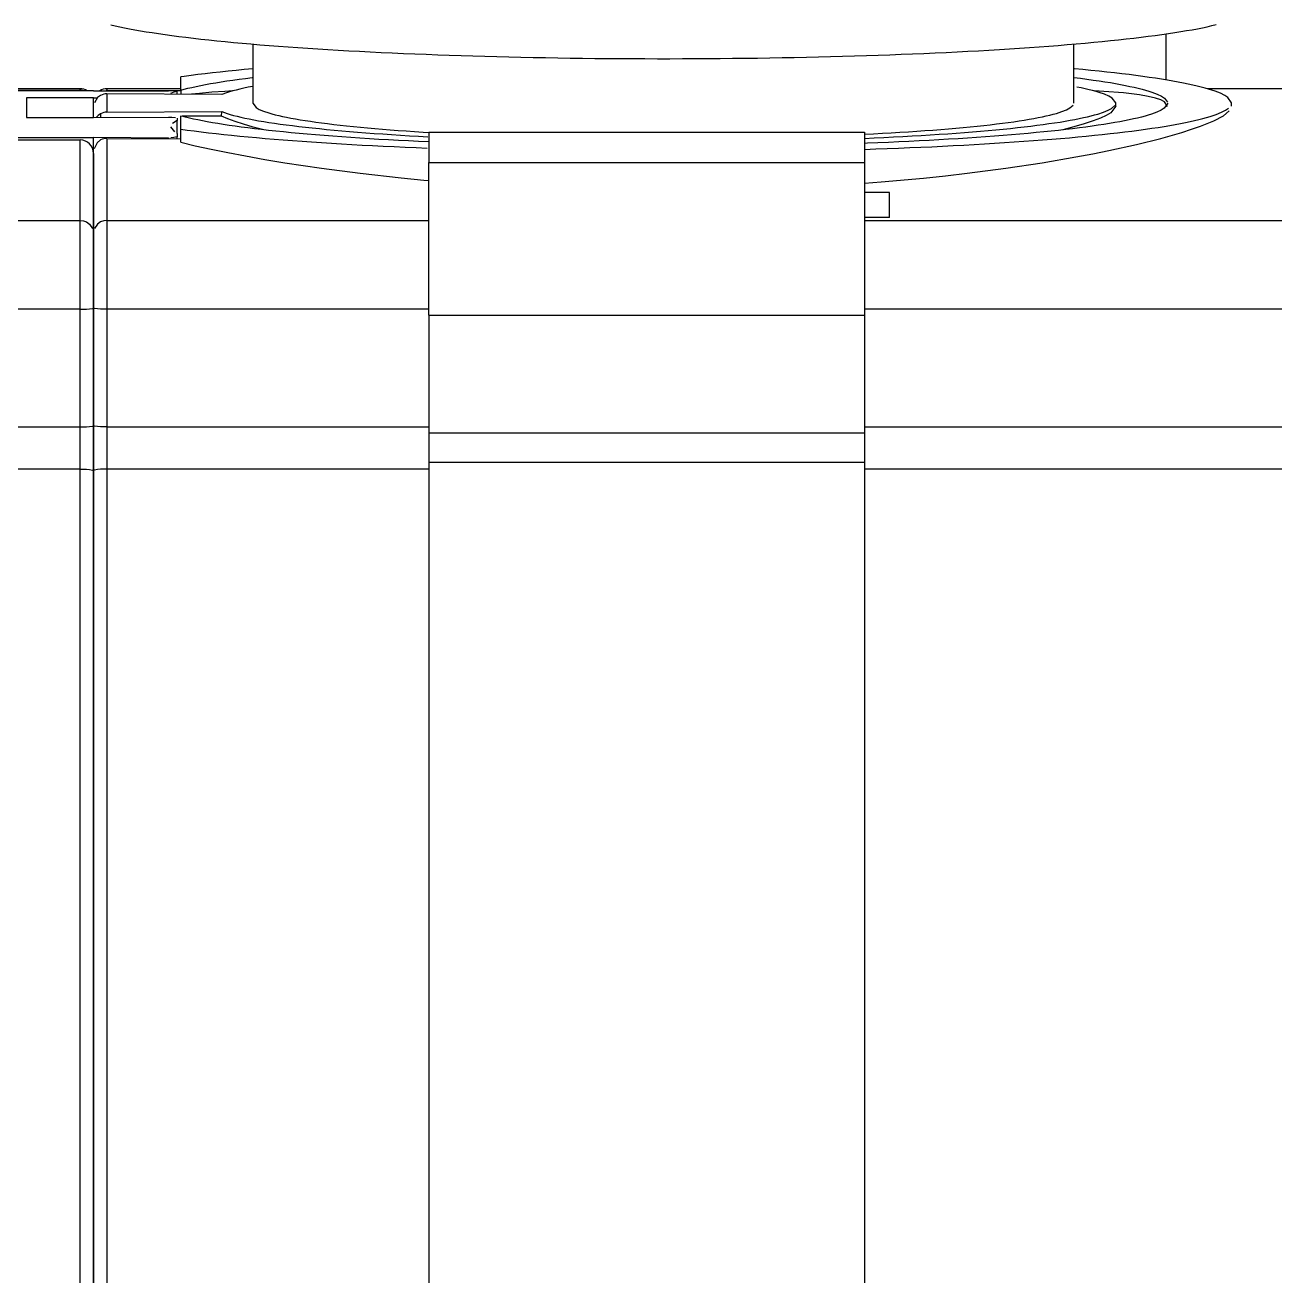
# Model space of a CAD drawing. Header units: millimetres. Extents: x 441156 to 441876, y 4514765 to 4515211.
# Drawn here: x 441489.7713 to 441489.9578, y 4514937.2115 to 4514937.398 of the extents above; entities that cross this region are included whole.
import ezdxf

# ---------------------------------------------------------------- set-up
doc = ezdxf.new("R2010")
doc.units = ezdxf.units.MM
for name, color, linetype in [('Collettore SL', 7, 'Continuous'), ('Etichertta', 252, 'Continuous'), ('Piantone', 5, 'Continuous'), ('Terminale_sfiato', 7, 'Continuous')]:
    doc.layers.add(name, color=color, linetype=linetype)

msp = doc.modelspace()

# ---------------------------------------------------------------- linework, layer by layer
at = {"layer": 'Collettore SL', "color": 254, "linetype": 'Continuous'}
for p, q in [((441489.9415003174, 4514937.389836816), (441489.9415003174, 4514937.396707918)), ((441489.8052503174, 4514937.395189829), (441489.8052503174, 4514937.386397131)), ((441489.9277503174, 4514937.386397131), (441489.9277503174, 4514937.395189829)), ((441489.7835003174, 4514937.388525819), (441489.7835003174, 4514937.38825628)), ((441489.7945003174, 4514937.388525819), (441489.7835003174, 4514937.388525819)), ((441489.7945003174, 4514937.388303756), (441489.7945003174, 4514937.390293453)), ((441489.9615003174, 4514937.388525819), (441489.9476546912, 4514937.388525819)), ((441489.7815003174, 4514937.388226235), (441489.7815003174, 4514937.388222808)), ((441489.7831556958, 4514937.388225364), (441489.7926849187, 4514937.388239861)), ((441489.7835003174, 4514937.38825628), (441489.7940199193, 4514937.388271495)), ((441489.7835003174, 4514937.387761206), (441489.7835003174, 4514937.385033055)), ((441489.8006323124, 4514937.387682954), (441489.7835003174, 4514937.387761206)), ((441489.7940003175, 4514937.388097405), (441489.7940003175, 4514937.388202946)), ((441489.7940003175, 4514937.387713246), (441489.7940003175, 4514937.388097405)), ((441489.7940199193, 4514937.388271495), (441489.7945003174, 4514937.388272178)), ((441489.7945003174, 4514937.388303756), (441489.7945003174, 4514937.387710962)), ((441489.7815003174, 4514937.38568611), (441489.7815003174, 4514937.385694747)), ((441489.7815003174, 4514937.384236821), (441489.7815003174, 4514937.38568611)), ((441489.7825526534, 4514937.384790866), (441489.7825526534, 4514937.384242962)), ((441489.7835003174, 4514937.385033055), (441489.8006323124, 4514937.385111308)), ((441489.8005974558, 4514937.384457001), (441489.8006323124, 4514937.385111308)), ((441489.9340257735, 4514937.38592674), (441489.9339996079, 4514937.386424105)), ((441489.9512589362, 4514937.385910881), (441489.9512502186, 4514937.386408411)), ((441489.7815003174, 4514937.384236821), (441489.7926849187, 4514937.384301865)), ((441489.7940003175, 4514937.38416275), (441489.7940003175, 4514937.383793928)), ((441489.7940003175, 4514937.381836161), (441489.7940003175, 4514937.383793928)), ((441489.7945003174, 4514937.382500809), (441489.7945003174, 4514937.384490506)), ((441489.8005974558, 4514937.384457001), (441489.7947379508, 4514937.384423625)), ((441489.7815003174, 4514937.381285519), (441489.7926849187, 4514937.381200397)), ((441489.7815003174, 4514937.381268648), (441489.7815003174, 4514937.381285519)), ((441489.7815003174, 4514937.378990871), (441489.7815003174, 4514937.381268648)), ((441489.7835003174, 4514937.381126446), (441489.7835003174, 4514937.368889638)), ((441489.7835003174, 4514937.381126446), (441489.7945003174, 4514937.381041857)), ((441489.7926849187, 4514937.381200397), (441489.7926848975, 4514937.381055851)), ((441489.7940003175, 4514937.381836161), (441489.7940003175, 4514937.381381073)), ((441489.7940003175, 4514937.381045712), (441489.7940003175, 4514937.381381073)), ((441489.7945003174, 4514937.380549789), (441489.7945003174, 4514937.382500809)), ((441489.7815003174, 4514937.378894717), (441489.7815003174, 4514937.378990871)), ((441489.7815003174, 4514937.378894717), (441489.7815003174, 4514937.366946555)), ((441489.7815003174, 4514937.366946555), (441489.7815003174, 4514937.378894717)), ((441489.9002503174, 4514937.37304337), (441489.8965003174, 4514937.37304337)), ((441489.9002503174, 4514937.369340134), (441489.9002503174, 4514937.37304337)), ((441489.7835003174, 4514937.368889638), (441489.7835003174, 4514937.355655919)), ((441489.7835003174, 4514937.368889638), (441489.8315003174, 4514937.368889638)), ((441489.9002503174, 4514937.369340134), (441489.8965003174, 4514937.369340134)), ((441489.8965003174, 4514937.368889638), (441489.9615003174, 4514937.368889638)), ((441489.7815003174, 4514937.366946555), (441489.7815003174, 4514937.355830231)), ((441489.7815003174, 4514937.355830231), (441489.7815003174, 4514937.366946555)), ((441489.7815003174, 4514937.355830231), (441489.7815003174, 4514937.338285785)), ((441489.7815003174, 4514937.338285785), (441489.7815003174, 4514937.355830231)), ((441489.8315003174, 4514937.355655919), (441489.7835003174, 4514937.355655919)), ((441489.7835003174, 4514937.355655919), (441489.7835003174, 4514937.338111474)), ((441489.9615003174, 4514937.355655919), (441489.8965003174, 4514937.355655919)), ((441489.8315003174, 4514937.354784362), (441489.8315003174, 4514937.337239916)), ((441489.8965003174, 4514937.354784362), (441489.8965003174, 4514937.337239916)), ((441489.7815003174, 4514937.338285785), (441489.7815003174, 4514937.33157398)), ((441489.7815003174, 4514937.33157398), (441489.7815003174, 4514937.338285785)), ((441489.7835003174, 4514937.338111474), (441489.8315003174, 4514937.338111474)), ((441489.7835003174, 4514937.338111474), (441489.7835003174, 4514937.331819156)), ((441489.8965003174, 4514937.338111474), (441489.9615003174, 4514937.338111474)), ((441489.7815003174, 4514937.33157398), (441489.7815003174, 4514937.152427782)), ((441489.7815003174, 4514937.152427782), (441489.7815003174, 4514937.33157398)), ((441489.7835003174, 4514937.331819156), (441489.7835003174, 4514937.151841654)), ((441489.8315003174, 4514937.331819156), (441489.7835003174, 4514937.331819156)), ((441489.9615003174, 4514937.331819156), (441489.8965003174, 4514937.331819156))]:
    msp.add_line(p, q, dxfattribs=at)
for points in [[(441489.8052503174, 4514937.391502256, 0), (441489.8039923279, 4514937.391385085, 0), (441489.8027638398, 4514937.39126556, 0), (441489.8015654329, 4514937.391143737, 0), (441489.8003976729, 4514937.391019675, 0), (441489.7992611108, 4514937.39089343, 0), (441489.798156283, 4514937.390765064, 0), (441489.7970837112, 4514937.390634636, 0), (441489.7960439014, 4514937.390502209, 0), (441489.7950373443, 4514937.390367843, 0), (441489.7945003174, 4514937.390293453, 0)], [(441489.9512502186, 4514937.386408411, 0), (441489.9512274077, 4514937.386568867, 0), (441489.9511646088, 4514937.386729241, 0), (441489.9510618515, 4514937.38688946, 0), (441489.9509191844, 4514937.387049446, 0), (441489.9507366747, 4514937.387209124, 0), (441489.9505144086, 4514937.387368419, 0), (441489.950252491, 4514937.387527255, 0), (441489.9499510456, 4514937.387685558, 0), (441489.9496102144, 4514937.387843253, 0), (441489.9492301586, 4514937.388000266, 0), (441489.9488110574, 4514937.388156521, 0), (441489.9483531087, 4514937.388311947, 0), (441489.9478565284, 4514937.388466468, 0), (441489.9473215511, 4514937.388620013, 0), (441489.9467484292, 4514937.388772509, 0), (441489.9461374332, 4514937.388923884, 0), (441489.9454888515, 4514937.389074067, 0), (441489.9448029901, 4514937.389222985, 0), (441489.9440801728, 4514937.389370571, 0), (441489.9433207408, 4514937.389516752, 0), (441489.9425250523, 4514937.389661462, 0), (441489.9416934832, 4514937.389804631, 0), (441489.9408264256, 4514937.389946192, 0), (441489.9399242888, 4514937.390086077, 0), (441489.9389874988, 4514937.390224222, 0), (441489.9380164974, 4514937.39036056, 0), (441489.9370117432, 4514937.390495027, 0), (441489.9359737101, 4514937.390627561, 0), (441489.9349028883, 4514937.390758098, 0), (441489.9337997831, 4514937.390886578, 0), (441489.9326649149, 4514937.391012938, 0), (441489.9314988196, 4514937.391137119, 0), (441489.9303020475, 4514937.391259063, 0), (441489.9290751633, 4514937.391378713, 0), (441489.9278187461, 4514937.391496012, 0), (441489.9277503174, 4514937.391502256, 0)], [(441489.7945003174, 4514937.388303756, 0), (441489.7950237774, 4514937.388447916, 0), (441489.7955852303, 4514937.388590986, 0), (441489.7961843777, 4514937.388732891, 0), (441489.7968209011, 4514937.388873553, 0), (441489.7974944622, 4514937.389012898, 0), (441489.7982047028, 4514937.389150854, 0), (441489.7989512456, 4514937.389287346, 0), (441489.7997336937, 4514937.389422302, 0), (441489.8005516311, 4514937.38955565, 0), (441489.8014046232, 4514937.389687318, 0), (441489.8022922165, 4514937.389817238, 0), (441489.8032139392, 4514937.38994534, 0), (441489.8041693014, 4514937.390071556, 0), (441489.8051577952, 4514937.390195819, 0), (441489.8052503174, 4514937.390207143, 0)], [(441489.8052503174, 4514937.388869479, 0), (441489.8045779843, 4514937.388738807, 0), (441489.8039423444, 4514937.388606748, 0), (441489.8033437746, 4514937.388473379, 0), (441489.8027826296, 4514937.38833878, 0), (441489.8022592417, 4514937.38820303, 0), (441489.8017739212, 4514937.388066212, 0), (441489.8013269557, 4514937.387928403, 0), (441489.80091861, 4514937.387789686, 0), (441489.8006323124, 4514937.387682954, 0)], [(441489.9277503174, 4514937.390207143, 0), (441489.9287418312, 4514937.390083062, 0), (441489.9297002607, 4514937.389957024, 0), (441489.9306250968, 4514937.389829093, 0), (441489.9315158478, 4514937.389699337, 0), (441489.9323720402, 4514937.389567826, 0), (441489.9331932188, 4514937.389434629, 0), (441489.9339789472, 4514937.389299818, 0), (441489.9347288078, 4514937.389163465, 0), (441489.935442402, 4514937.389025641, 0), (441489.9361193504, 4514937.388886419, 0), (441489.9367592933, 4514937.388745875, 0), (441489.9373618905, 4514937.388604082, 0), (441489.9379268216, 4514937.388461116, 0), (441489.9384537864, 4514937.388317053, 0), (441489.9389425048, 4514937.388171969, 0), (441489.939392717, 4514937.388025942, 0), (441489.9398041837, 4514937.387879049, 0), (441489.9401766862, 4514937.387731369, 0), (441489.9405100264, 4514937.387582979, 0), (441489.9408040273, 4514937.387433959, 0), (441489.9410585325, 4514937.387284388, 0), (441489.9412734067, 4514937.387134344, 0), (441489.9414485358, 4514937.38698391, 0), (441489.9415838266, 4514937.386833164, 0), (441489.9416792071, 4514937.386682185, 0), (441489.9417346269, 4514937.386531055, 0), (441489.9417502297, 4514937.386387115, 0)], [(441489.9339996079, 4514937.386424105, 0), (441489.9339720755, 4514937.386567294, 0), (441489.9339045613, 4514937.386710381, 0), (441489.9337971053, 4514937.386853284, 0), (441489.9336497713, 4514937.386995915, 0), (441489.9334626464, 4514937.387138193, 0), (441489.9332358416, 4514937.387280031, 0), (441489.9329694913, 4514937.387421345, 0), (441489.9326637534, 4514937.387562053, 0), (441489.9323188089, 4514937.387702071, 0), (441489.9319348623, 4514937.387841316, 0), (441489.9315121412, 4514937.387979704, 0), (441489.9310508959, 4514937.388117155, 0), (441489.9305513999, 4514937.388253586, 0), (441489.9300139491, 4514937.388388918, 0), (441489.929438862, 4514937.388523069, 0), (441489.9288264793, 4514937.388655961, 0), (441489.928177164, 4514937.388787514, 0), (441489.9277503174, 4514937.388869479, 0)], [(441489.7825526534, 4514937.387527674, 0), (441489.7825071272, 4514937.387502621, 0), (441489.7824622617, 4514937.387476211, 0), (441489.7824177782, 4514937.387448266, 0), (441489.7823741463, 4514937.387419077, 0), (441489.7822877269, 4514937.3873557, 0), (441489.7822050691, 4514937.387287501, 0), (441489.782155817, 4514937.387242943, 0), (441489.7821084241, 4514937.387197016, 0), (441489.7820186465, 4514937.38710075, 0), (441489.7819349437, 4514937.386998093, 0), (441489.7818587929, 4514937.386891159, 0), (441489.7818111709, 4514937.386816069, 0), (441489.7817671926, 4514937.386739722, 0), (441489.7816893639, 4514937.386582667, 0), (441489.7816243376, 4514937.386418835, 0), (441489.7815731089, 4514937.386251384, 0), (441489.7815421573, 4514937.386116458, 0), (441489.7815197441, 4514937.385980228, 0), (441489.7815057661, 4514937.385842163, 0), (441489.7815003841, 4514937.385703384, 0), (441489.7815003174, 4514937.38568611, 0)], [(441489.7940003175, 4514937.388202946, 0), (441489.793995982, 4514937.388206106, 0), (441489.793983035, 4514937.388209227, 0), (441489.7939607842, 4514937.38821238, 0), (441489.7939296703, 4514937.388215448, 0), (441489.793891127, 4514937.388218328, 0), (441489.7938446895, 4514937.388221091, 0), (441489.793788966, 4514937.388223791, 0), (441489.7937256247, 4514937.388226331, 0), (441489.7936572406, 4514937.388228627, 0), (441489.793582577, 4514937.38823074, 0), (441489.7934997001, 4514937.388232712, 0), (441489.7934113221, 4514937.388234464, 0), (441489.7933209207, 4514937.388235944, 0), (441489.7932265723, 4514937.388237201, 0), (441489.7931260262, 4514937.38823825, 0), (441489.7930227256, 4514937.388239047, 0), (441489.792939979, 4514937.388239495, 0), (441489.7928563699, 4514937.38823978, 0), (441489.7926849187, 4514937.388239861, 0)], [(441489.7940003175, 4514937.388097405, 0), (441489.7934656591, 4514937.388008012, 0), (441489.7931334756, 4514937.38790861, 0), (441489.7930062588, 4514937.387796216, 0), (441489.7930052925, 4514937.387786389, 0)], [(441489.8022522687, 4514937.388204116, 0), (441489.8010718718, 4514937.38813992, 0), (441489.7991303554, 4514937.388008204, 0), (441489.7972972579, 4514937.387842964, 0), (441489.7961181264, 4514937.387706344, 0)], [(441489.9417415219, 4514937.385890143, 0), (441489.9417416097, 4514937.385900161, 0), (441489.94162797, 4514937.386247787, 0), (441489.9412860148, 4514937.386570787, 0), (441489.940718931, 4514937.386866526, 0), (441489.9399250422, 4514937.38713647, 0), (441489.9388536103, 4514937.387390672, 0), (441489.9375361397, 4514937.387616413, 0), (441489.9351422472, 4514937.387898784, 0), (441489.9322416139, 4514937.388121081, 0), (441489.9308257984, 4514937.388200215, 0)], [(441489.8006323124, 4514937.385111308, 0), (441489.8010109345, 4514937.384971952, 0), (441489.8014283637, 4514937.384833442, 0), (441489.8018843526, 4514937.384695858, 0), (441489.802378631, 4514937.384559282, 0), (441489.802910906, 4514937.384423795, 0), (441489.8034808623, 4514937.384289478, 0), (441489.8040881621, 4514937.38415641, 0), (441489.8047324455, 4514937.384024668, 0), (441489.8054133306, 4514937.383894334, 0), (441489.8061304141, 4514937.383765482, 0), (441489.8068832711, 4514937.38363819, 0), (441489.8076714554, 4514937.383512532, 0), (441489.8084944999, 4514937.383388584, 0), (441489.809351917, 4514937.383266419, 0), (441489.8102431985, 4514937.383146109, 0), (441489.8111678163, 4514937.383027725, 0), (441489.8121252226, 4514937.382911338, 0), (441489.81311485, 4514937.382797016, 0), (441489.814136112, 4514937.382684828, 0), (441489.8151884035, 4514937.38257484, 0), (441489.8162711009, 4514937.382467116, 0), (441489.8173835627, 4514937.382361721, 0), (441489.8185251296, 4514937.382258718, 0), (441489.8196951252, 4514937.382158167, 0), (441489.8208928562, 4514937.382060128, 0), (441489.8221176129, 4514937.381964658, 0), (441489.8233686694, 4514937.381871816, 0), (441489.8246452844, 4514937.381781655, 0), (441489.8259467016, 4514937.381694229, 0), (441489.8272721496, 4514937.38160959, 0), (441489.8286208431, 4514937.381527787, 0), (441489.8299919828, 4514937.381448871, 0), (441489.8313847563, 4514937.381372886, 0), (441489.8315003174, 4514937.381366764, 0)], [(441489.8052503174, 4514937.386397131, 0), (441489.8052703166, 4514937.386260725, 0), (441489.8053303011, 4514937.386124407, 0), (441489.8054302317, 4514937.385988268, 0), (441489.8055700432, 4514937.385852396, 0), (441489.8057496443, 4514937.385716879, 0), (441489.8059689177, 4514937.385581807, 0), (441489.8062277201, 4514937.385447267, 0), (441489.8065258827, 4514937.385313348, 0), (441489.8068632106, 4514937.385180135, 0), (441489.8072394836, 4514937.385047719, 0), (441489.807654456, 4514937.384916183, 0), (441489.8081078568, 4514937.384785614, 0), (441489.8085993899, 4514937.384656098, 0), (441489.8091287342, 4514937.384527719, 0), (441489.8096955442, 4514937.38440056, 0), (441489.8102994497, 4514937.384274705, 0), (441489.8109400562, 4514937.384150236, 0), (441489.8116169456, 4514937.384027235, 0), (441489.8123296757, 4514937.383905781, 0), (441489.8130777811, 4514937.383785954, 0), (441489.8138607732, 4514937.383667832, 0), (441489.8146781409, 4514937.383551493, 0), (441489.8155293501, 4514937.383437012, 0), (441489.8164138452, 4514937.383324464, 0), (441489.8173310484, 4514937.383213922, 0), (441489.818280361, 4514937.38310546, 0), (441489.8192611627, 4514937.382999146, 0), (441489.8202728133, 4514937.382895052, 0), (441489.8213146521, 4514937.382793245, 0), (441489.8223859986, 4514937.382693792, 0), (441489.8234861533, 4514937.382596756, 0), (441489.8246143978, 4514937.382502203, 0), (441489.8257699952, 4514937.382410193, 0), (441489.826952191, 4514937.382320787, 0), (441489.828160213, 4514937.382234043, 0), (441489.8293932724, 4514937.382150017, 0), (441489.830650564, 4514937.382068764, 0), (441489.8315003174, 4514937.382016254, 0)], [(441489.8965003174, 4514937.38112709, 0), (441489.8979632527, 4514937.381192295, 0), (441489.8994075439, 4514937.381260585, 0), (441489.9008323353, 4514937.381331918, 0), (441489.9022367825, 4514937.381406252, 0), (441489.9036200534, 4514937.381483545, 0), (441489.9049813282, 4514937.381563748, 0), (441489.9063198003, 4514937.381646816, 0), (441489.9076346765, 4514937.381732699, 0), (441489.9089251777, 4514937.381821346, 0), (441489.9101905392, 4514937.381912704, 0), (441489.9114300112, 4514937.382006719, 0), (441489.9126428591, 4514937.382103336, 0), (441489.9138283643, 4514937.382202498, 0), (441489.9149858243, 4514937.382304145, 0), (441489.9161145532, 4514937.382408218, 0), (441489.9172138822, 4514937.382514654, 0), (441489.9182831598, 4514937.38262339, 0), (441489.9193217524, 4514937.382734364, 0), (441489.9203290446, 4514937.382847507, 0), (441489.9213044395, 4514937.382962754, 0), (441489.9222473591, 4514937.383080036, 0), (441489.9231572446, 4514937.383199284, 0), (441489.9240335568, 4514937.383320427, 0), (441489.9248757766, 4514937.383443392, 0), (441489.9256834048, 4514937.383568108, 0), (441489.9264559628, 4514937.383694501, 0), (441489.9271929929, 4514937.383822495, 0), (441489.9278940582, 4514937.383952014, 0), (441489.9285587435, 4514937.384082983, 0), (441489.9291866547, 4514937.384215322, 0), (441489.9297774199, 4514937.384348955, 0), (441489.9303306889, 4514937.384483802, 0), (441489.930846134, 4514937.384619782, 0), (441489.9313234495, 4514937.384756816, 0), (441489.9317623528, 4514937.384894821, 0), (441489.9321625837, 4514937.385033716, 0), (441489.9325239052, 4514937.385173419, 0), (441489.9328461029, 4514937.385313848, 0), (441489.9331289861, 4514937.385454919, 0), (441489.9333723871, 4514937.385596548, 0), (441489.9335761617, 4514937.385738651, 0), (441489.9337401891, 4514937.385881145, 0), (441489.9338643722, 4514937.386023944, 0), (441489.9339486373, 4514937.386166965, 0), (441489.9339929345, 4514937.386310121, 0), (441489.9339996079, 4514937.386424105, 0)], [(441489.8965003174, 4514937.379488938, 0), (441489.8982150928, 4514937.379547368, 0), (441489.8999149, 4514937.379609031, 0), (441489.9015989366, 4514937.379673897, 0), (441489.9032664081, 4514937.379741937, 0), (441489.9049165274, 4514937.379813117, 0), (441489.9065485157, 4514937.379887405, 0), (441489.9081616027, 4514937.379964765, 0), (441489.9097550272, 4514937.380045162, 0), (441489.911328037, 4514937.380128555, 0), (441489.9128798899, 4514937.380214908, 0), (441489.9144098533, 4514937.380304178, 0), (441489.9159172052, 4514937.380396324, 0), (441489.9174012343, 4514937.380491302, 0), (441489.9188612399, 4514937.380589068, 0), (441489.9202965333, 4514937.380689574, 0), (441489.9217064368, 4514937.380792774, 0), (441489.923090285, 4514937.38089862, 0), (441489.924447425, 4514937.38100706, 0), (441489.9257772161, 4514937.381118045, 0), (441489.9270790307, 4514937.38123152, 0), (441489.9283522544, 4514937.381347435, 0), (441489.9295962864, 4514937.381465732, 0), (441489.9308105394, 4514937.381586356, 0), (441489.9319944404, 4514937.381709252, 0), (441489.9331474307, 4514937.381834359, 0), (441489.934268966, 4514937.38196162, 0), (441489.935358517, 4514937.382090975, 0), (441489.9364155696, 4514937.382222362, 0), (441489.9374396248, 4514937.382355719, 0), (441489.9384301993, 4514937.382490983, 0), (441489.9393868255, 4514937.382628092, 0), (441489.9403090522, 4514937.382766978, 0), (441489.9411964438, 4514937.382907579, 0), (441489.9420485817, 4514937.383049825, 0), (441489.9428650636, 4514937.383193652, 0), (441489.9436455042, 4514937.383338992, 0), (441489.9443895352, 4514937.383485774, 0), (441489.9450968055, 4514937.38363393, 0), (441489.9457669811, 4514937.383783391, 0), (441489.9463997458, 4514937.383934084, 0), (441489.946994801, 4514937.384085941, 0), (441489.9475518658, 4514937.384238889, 0), (441489.9480706773, 4514937.384392854, 0), (441489.9485509908, 4514937.384547765, 0), (441489.9489925793, 4514937.38470355, 0), (441489.9493952346, 4514937.384860135, 0), (441489.9497587666, 4514937.385017443, 0), (441489.9500830038, 4514937.385175404, 0), (441489.950367793, 4514937.385333941, 0), (441489.950613, 4514937.38549298, 0), (441489.9508185089, 4514937.385652446, 0), (441489.9509842228, 4514937.385812263, 0), (441489.9511100635, 4514937.385972356, 0), (441489.9511959715, 4514937.386132649, 0), (441489.9512419064, 4514937.386293068, 0), (441489.9512502186, 4514937.386408411, 0)], [(441489.8965003174, 4514937.381743012, 0), (441489.8978550236, 4514937.381811343, 0), (441489.899189254, 4514937.381882668, 0), (441489.9005021375, 4514937.381956942, 0), (441489.9017928166, 4514937.382034115, 0), (441489.9030604485, 4514937.382114138, 0), (441489.9043042053, 4514937.382196957, 0), (441489.9055232749, 4514937.38228252, 0), (441489.9067168611, 4514937.382370769, 0), (441489.9078841846, 4514937.382461648, 0), (441489.9090244829, 4514937.382555096, 0), (441489.9101370116, 4514937.382651054, 0), (441489.9112210439, 4514937.382749458, 0), (441489.912275872, 4514937.382850244, 0), (441489.9133008072, 4514937.382953347, 0), (441489.91429518, 4514937.383058698, 0), (441489.9152583411, 4514937.383166228, 0), (441489.9161896615, 4514937.38327587, 0), (441489.9170885331, 4514937.38338755, 0), (441489.9179543689, 4514937.383501194, 0), (441489.9187866033, 4514937.383616731, 0), (441489.919584693, 4514937.383734082, 0), (441489.9203481168, 4514937.383853173, 0), (441489.921076376, 4514937.383973924, 0), (441489.9217689953, 4514937.384096259, 0), (441489.9224255222, 4514937.384220096, 0), (441489.923045528, 4514937.384345355, 0), (441489.9236286078, 4514937.384471954, 0), (441489.9241743809, 4514937.38459981, 0), (441489.9246824908, 4514937.384728839, 0), (441489.9251526057, 4514937.384858957, 0), (441489.9255844187, 4514937.384990081, 0), (441489.9259776477, 4514937.385122123, 0), (441489.926332036, 4514937.385254998, 0), (441489.9266473521, 4514937.385388619, 0), (441489.9269233901, 4514937.385522898, 0), (441489.9271599697, 4514937.385657748, 0), (441489.9273569365, 4514937.385793081, 0), (441489.9275141618, 4514937.385928809, 0), (441489.927631543, 4514937.386064842, 0), (441489.9277090033, 4514937.386201093, 0), (441489.9277464923, 4514937.386337471, 0), (441489.9277503174, 4514937.386397131, 0)], [(441489.9417502297, 4514937.386387115, 0), (441489.9417275811, 4514937.386235921, 0), (441489.941664946, 4514937.386084813, 0), (441489.9415623576, 4514937.38593387, 0), (441489.9414198704, 4514937.385783174, 0), (441489.9412375602, 4514937.385632804, 0), (441489.9410155239, 4514937.38548284, 0), (441489.9407538795, 4514937.385333363, 0), (441489.940452766, 4514937.385184451, 0), (441489.9401123436, 4514937.385036183, 0), (441489.9397327932, 4514937.384888639, 0), (441489.9393143166, 4514937.384741897, 0), (441489.938857136, 4514937.384596034, 0), (441489.9383614947, 4514937.384451129, 0), (441489.937827656, 4514937.384307258, 0), (441489.9372559037, 4514937.384164498, 0), (441489.9366465417, 4514937.384022925, 0), (441489.9359998939, 4514937.383882614, 0), (441489.9353163041, 4514937.383743639, 0), (441489.9345961355, 4514937.383606075, 0), (441489.9338397711, 4514937.383469994, 0), (441489.9330476127, 4514937.383335469, 0), (441489.9322200816, 4514937.383202572, 0), (441489.9313576175, 4514937.383071373, 0), (441489.930460679, 4514937.382941942, 0), (441489.9295297427, 4514937.382814347, 0), (441489.9285653035, 4514937.382688656, 0), (441489.9275678741, 4514937.382564937, 0), (441489.9265379845, 4514937.382443255, 0), (441489.9254761824, 4514937.382323674, 0), (441489.9243830319, 4514937.382206259, 0), (441489.9232591143, 4514937.382091071, 0), (441489.9221050269, 4514937.381978172, 0), (441489.9209213831, 4514937.381867622, 0), (441489.9197088122, 4514937.38175948, 0), (441489.9184679586, 4514937.381653802, 0), (441489.917199482, 4514937.381550646, 0), (441489.9159040565, 4514937.381450066, 0), (441489.9145823707, 4514937.381352116, 0), (441489.9132351273, 4514937.381256848, 0), (441489.9118630423, 4514937.381164311, 0), (441489.9104668449, 4514937.381074556, 0), (441489.9090472775, 4514937.380987631, 0), (441489.9076050945, 4514937.38090358, 0), (441489.9061410624, 4514937.38082245, 0), (441489.9046559596, 4514937.380744283, 0), (441489.9031505754, 4514937.380669121, 0), (441489.90162571, 4514937.380597003, 0), (441489.9000821739, 4514937.380527969, 0), (441489.8985207876, 4514937.380462054, 0), (441489.896942381, 4514937.380399293, 0), (441489.8965003174, 4514937.380382398, 0)], [(441489.89652467, 4514937.374424338, 0), (441489.8990008805, 4514937.374622829, 0), (441489.9053336272, 4514937.375208258, 0), (441489.9086184519, 4514937.375557584, 0), (441489.9118269098, 4514937.375930308, 0), (441489.9176011297, 4514937.376684076, 0), (441489.9230231387, 4514937.377497445, 0), (441489.9280564581, 4514937.378356138, 0), (441489.9305802135, 4514937.378829528, 0), (441489.9329824376, 4514937.379310381, 0), (441489.9370968547, 4514937.380214121, 0), (441489.9407295538, 4514937.38111819, 0), (441489.9438556876, 4514937.382008718, 0), (441489.9453136136, 4514937.382475391, 0), (441489.9466195712, 4514937.382933443, 0), (441489.9486080153, 4514937.383744997, 0), (441489.9500498684, 4514937.384508244, 0), (441489.9509351268, 4514937.385214625, 0), (441489.9511778529, 4514937.385566641, 0), (441489.9512590252, 4514937.385900161, 0), (441489.9512589269, 4514937.385911413, 0)], [(441489.9340257565, 4514937.385927062, 0), (441489.934026462, 4514937.385900161, 0), (441489.9339464486, 4514937.38560517, 0), (441489.933705837, 4514937.385294506, 0), (441489.9332420206, 4514937.384926967, 0), (441489.9325734043, 4514937.384541824, 0), (441489.9316971574, 4514937.384139421, 0), (441489.9306375557, 4514937.383730564, 0), (441489.9293077914, 4514937.383286808, 0), (441489.9277620675, 4514937.382832576, 0), (441489.9261220155, 4514937.382400365, 0)], [(441489.7926849187, 4514937.384301865, 0), (441489.7927887762, 4514937.384301987, 0), (441489.7928923685, 4514937.384301159, 0), (441489.7929979389, 4514937.384299314, 0), (441489.7931017014, 4514937.384296481, 0), (441489.7932000724, 4514937.384292794, 0), (441489.7932953424, 4514937.384288216, 0), (441489.7933894379, 4514937.384282604, 0), (441489.793478868, 4514937.384276118, 0), (441489.7935606733, 4514937.38426902, 0), (441489.7936368918, 4514937.384261187, 0), (441489.7937089166, 4514937.384252412, 0), (441489.7937739451, 4514937.384242978, 0), (441489.7938299723, 4514937.384233235, 0), (441489.7938785549, 4514937.384222997, 0), (441489.7939203965, 4514937.384212017, 0), (441489.7939536971, 4514937.384200663, 0), (441489.7939738538, 4514937.384191445, 0), (441489.7939883864, 4514937.384182085, 0), (441489.7939973276, 4514937.384172446, 0), (441489.7940003175, 4514937.38416275, 0)], [(441489.7940003175, 4514937.383793928, 0), (441489.7935716921, 4514937.38357429, 0), (441489.7932621976, 4514937.383346817, 0), (441489.7930711693, 4514937.383108256, 0), (441489.7930053282, 4514937.38286329, 0), (441489.7930052925, 4514937.382857387, 0)], [(441489.7930052925, 4514937.382857387, 0), (441489.7930646281, 4514937.382614012, 0), (441489.7932479503, 4514937.382360439, 0), (441489.793561087, 4514937.382099279, 0), (441489.7940003175, 4514937.381836161, 0)], [(441489.8315003174, 4514937.380591248, 0), (441489.8299738964, 4514937.380663116, 0), (441489.8284668908, 4514937.38073803, 0), (441489.8269801015, 4514937.380815954, 0), (441489.8255143191, 4514937.380896843, 0), (441489.8240703224, 4514937.380980656, 0), (441489.8226488791, 4514937.38106735, 0), (441489.8212507449, 4514937.381156875, 0), (441489.8198766627, 4514937.381249186, 0), (441489.8185273631, 4514937.381344234, 0), (441489.8172035632, 4514937.381441967, 0), (441489.8159059666, 4514937.381542333, 0), (441489.8146352632, 4514937.381645281, 0), (441489.8133921283, 4514937.381750754, 0), (441489.8121772228, 4514937.381858698, 0), (441489.8109911924, 4514937.381969053, 0), (441489.8098346674, 4514937.382081763, 0), (441489.8087082628, 4514937.382196765, 0), (441489.8076125772, 4514937.382314001, 0), (441489.806548193, 4514937.382433407, 0), (441489.8055156759, 4514937.38255492, 0), (441489.8045155749, 4514937.382678476, 0), (441489.8035484215, 4514937.382804007, 0), (441489.8026147297, 4514937.382931449, 0), (441489.801714996, 4514937.383060734, 0), (441489.8008496985, 4514937.383191791, 0), (441489.8000192971, 4514937.383324552, 0), (441489.7992242334, 4514937.383458947, 0), (441489.7984649298, 4514937.383594903, 0), (441489.79774179, 4514937.383732349, 0), (441489.7970551983, 4514937.383871211, 0), (441489.7964055199, 4514937.384011416, 0), (441489.7957930998, 4514937.384152888, 0), (441489.7952182638, 4514937.384295554, 0), (441489.7946813172, 4514937.384439337, 0), (441489.7945003174, 4514937.384490506, 0)], [(441489.8068848014, 4514937.382398813, 0), (441489.8052960063, 4514937.38281667, 0), (441489.8038758029, 4514937.383230085, 0), (441489.8026268528, 4514937.383637486, 0), (441489.801514201, 4514937.384052793, 0), (441489.8005974558, 4514937.384457001, 0)], [(441489.7940003175, 4514937.381381073, 0), (441489.7939960193, 4514937.381366168, 0), (441489.793983035, 4514937.381351248, 0), (441489.7939608902, 4514937.381336203, 0), (441489.7939296703, 4514937.381321362, 0), (441489.7938912812, 4514937.381307445, 0), (441489.7938446895, 4514937.381293929, 0), (441489.7937891919, 4514937.381280736, 0), (441489.7937256247, 4514937.381268175, 0), (441489.7936574944, 4514937.381256846, 0), (441489.793582577, 4514937.381246296, 0), (441489.7935000208, 4514937.381236482, 0), (441489.7934113221, 4514937.381227659, 0), (441489.793321245, 4514937.381220234, 0), (441489.7932265723, 4514937.381213874, 0), (441489.7931264043, 4514937.381208581, 0), (441489.7930227256, 4514937.381204523, 0), (441489.7929401692, 4514937.38120226, 0), (441489.7928563699, 4514937.381200804, 0), (441489.7927708955, 4514937.381200172, 0), (441489.7926849187, 4514937.381200397, 0)], [(441489.7945003174, 4514937.382500809, 0), (441489.7954884596, 4514937.382365408, 0), (441489.7965101166, 4514937.382231912, 0), (441489.7975648064, 4514937.382100381, 0), (441489.7986520312, 4514937.381970878, 0), (441489.7997712778, 4514937.381843464, 0), (441489.8009220181, 4514937.381718199, 0), (441489.8021037088, 4514937.381595142, 0), (441489.8033157923, 4514937.381474352, 0), (441489.8045576965, 4514937.381355885, 0), (441489.8058288353, 4514937.381239798, 0), (441489.8071286089, 4514937.381126144, 0), (441489.8084564036, 4514937.381014979, 0), (441489.8098115928, 4514937.380906353, 0), (441489.811193537, 4514937.380800319, 0), (441489.812601584, 4514937.380696926, 0), (441489.814035069, 4514937.380596223, 0), (441489.8154933157, 4514937.380498258, 0), (441489.8169756359, 4514937.380403078, 0), (441489.8184813298, 4514937.380310726, 0), (441489.8200096869, 4514937.380221248, 0), (441489.8215599858, 4514937.380134683, 0), (441489.8231314949, 4514937.380051075, 0), (441489.8247234724, 4514937.379970461, 0), (441489.826335167, 4514937.379892881, 0), (441489.8279658181, 4514937.379818371, 0), (441489.8296146559, 4514937.379746964, 0), (441489.8312809025, 4514937.379678697, 0), (441489.8315003174, 4514937.379669993, 0)], [(441489.7825526534, 4514937.380895432, 0), (441489.7825076576, 4514937.380870716, 0), (441489.7824633574, 4514937.380844587, 0), (441489.782419468, 4514937.380816868, 0), (441489.7823764575, 4514937.380787864, 0), (441489.7822913495, 4514937.380724751, 0), (441489.7822100589, 4514937.380656729, 0), (441489.7821608679, 4514937.380611498, 0), (441489.782113585, 4514937.380564842, 0), (441489.7820241328, 4514937.380466985, 0), (441489.7819408519, 4514937.38036261, 0), (441489.7818651337, 4514937.380253904, 0), (441489.7818164285, 4514937.380175309, 0), (441489.7817715297, 4514937.380095379, 0), (441489.7816922497, 4514937.379930927, 0), (441489.7816261862, 4514937.379759425, 0), (441489.7815742336, 4514937.37958419, 0), (441489.781542741, 4514937.379442359, 0), (441489.7815199749, 4514937.379299185, 0), (441489.7815058081, 4514937.379154142, 0), (441489.7815003804, 4514937.37900837, 0), (441489.7815003174, 4514937.378990871, 0)], [(441489.7945003174, 4514937.380549789, 0), (441489.796685179, 4514937.380033758, 0), (441489.7990299968, 4514937.379517601, 0), (441489.8015364042, 4514937.37900287, 0), (441489.8041584159, 4514937.37850024, 0), (441489.8070343509, 4514937.377986465, 0), (441489.8100594541, 4514937.377484328, 0), (441489.8154945392, 4514937.376670766, 0), (441489.8212821056, 4514937.375917196, 0), (441489.8273830232, 4514937.375237199, 0), (441489.8307658901, 4514937.374907589, 0), (441489.8314944417, 4514937.374840879, 0)], [(441489.7835003174, 4514937.368889638, 0), (441489.7834305185, 4514937.368888455, 0), (441489.7833608045, 4514937.368884904, 0), (441489.7832912605, 4514937.368878993, 0), (441489.7832219712, 4514937.368870728, 0), (441489.7831530211, 4514937.368860118, 0), (441489.7830844941, 4514937.368847177, 0), (441489.7830164736, 4514937.36883192, 0), (441489.7829490427, 4514937.368814366, 0), (441489.7828822834, 4514937.368794536, 0), (441489.7828162772, 4514937.368772455, 0), (441489.7827511043, 4514937.36874815, 0), (441489.7826868442, 4514937.36872165, 0), (441489.7826235751, 4514937.368692987, 0), (441489.7825613743, 4514937.368662195, 0), (441489.7825003174, 4514937.368629314, 0), (441489.7824404789, 4514937.368594383, 0), (441489.7823819316, 4514937.368557444, 0), (441489.7823247469, 4514937.368518542, 0), (441489.7822689945, 4514937.368477725, 0), (441489.7822147422, 4514937.368435043, 0), (441489.7821620562, 4514937.368390547, 0), (441489.7821110007, 4514937.368344292, 0), (441489.7820616378, 4514937.368296334, 0), (441489.7820140278, 4514937.368246731, 0), (441489.7819682286, 4514937.368195544, 0), (441489.7819242959, 4514937.368142836, 0), (441489.7818822835, 4514937.36808867, 0), (441489.7818422423, 4514937.368033113, 0), (441489.7818042213, 4514937.367976232, 0), (441489.7817682666, 4514937.367918096, 0), (441489.7817344223, 4514937.367858777, 0), (441489.7817027293, 4514937.367798346, 0), (441489.7816732265, 4514937.367736878, 0), (441489.7816459498, 4514937.367674447, 0), (441489.7816209322, 4514937.367611128, 0), (441489.7815982044, 4514937.367547, 0), (441489.7815777941, 4514937.367482141, 0), (441489.781559726, 4514937.367416629, 0), (441489.7815440223, 4514937.367350544, 0), (441489.7815307019, 4514937.367283967, 0), (441489.7815197813, 4514937.367216979, 0), (441489.7815112736, 4514937.367149662, 0), (441489.7815051893, 4514937.367082097, 0), (441489.7815015358, 4514937.367014367, 0), (441489.7815003174, 4514937.366946555, 0)], [(441489.7835003174, 4514937.355655919, 0), (441489.7834305185, 4514937.355656025, 0), (441489.7833608045, 4514937.355656344, 0), (441489.7832912605, 4514937.355656874, 0), (441489.7832219712, 4514937.355657616, 0), (441489.7831530211, 4514937.355658568, 0), (441489.7830844941, 4514937.355659728, 0), (441489.7830164736, 4514937.355661097, 0), (441489.7829490427, 4514937.355662672, 0), (441489.7828822834, 4514937.355664451, 0), (441489.7828162772, 4514937.355666432, 0), (441489.7827511043, 4514937.355668612, 0), (441489.7826868442, 4514937.355670989, 0), (441489.7826235751, 4514937.355673561, 0), (441489.7825613743, 4514937.355676322, 0), (441489.7825003174, 4514937.355679273, 0), (441489.7824404789, 4514937.355682406, 0), (441489.7823819316, 4514937.35568572, 0), (441489.7823247469, 4514937.35568921, 0), (441489.7822689945, 4514937.355692871, 0), (441489.7822147422, 4514937.355696701, 0), (441489.7821620562, 4514937.355700692, 0), (441489.7821110007, 4514937.355704841, 0), (441489.7820616378, 4514937.355709144, 0), (441489.7820140278, 4514937.355713594, 0), (441489.7819682286, 4514937.355718185, 0), (441489.7819242959, 4514937.355722914, 0), (441489.7818822835, 4514937.355727773, 0), (441489.7818422423, 4514937.355732757, 0), (441489.7818042213, 4514937.355737859, 0), (441489.7817682666, 4514937.355743075, 0), (441489.7817344223, 4514937.355748396, 0), (441489.7817027293, 4514937.355753818, 0), (441489.7816732265, 4514937.355759332, 0), (441489.7816459498, 4514937.355764932, 0), (441489.7816209322, 4514937.355770612, 0), (441489.7815982044, 4514937.355776365, 0), (441489.7815777941, 4514937.355782184, 0), (441489.781559726, 4514937.35578806, 0), (441489.7815440223, 4514937.355793989, 0), (441489.7815307019, 4514937.355799962, 0), (441489.7815197813, 4514937.355805971, 0), (441489.7815112736, 4514937.35581201, 0), (441489.7815051893, 4514937.355818071, 0), (441489.7815015358, 4514937.355824147, 0), (441489.7815003174, 4514937.355830231, 0)], [(441489.7835003174, 4514937.338111474, 0), (441489.7834305185, 4514937.33811158, 0), (441489.7833608045, 4514937.338111899, 0), (441489.7832912605, 4514937.338112429, 0), (441489.7832219712, 4514937.33811317, 0), (441489.7831530211, 4514937.338114122, 0), (441489.7830844941, 4514937.338115283, 0), (441489.7830164736, 4514937.338116651, 0), (441489.7829490427, 4514937.338118226, 0), (441489.7828822834, 4514937.338120005, 0), (441489.7828162772, 4514937.338121986, 0), (441489.7827511043, 4514937.338124166, 0), (441489.7826868442, 4514937.338126544, 0), (441489.7826235751, 4514937.338129115, 0), (441489.7825613743, 4514937.338131878, 0), (441489.7825003174, 4514937.338134827, 0), (441489.7824404789, 4514937.338137961, 0), (441489.7823819316, 4514937.338141275, 0), (441489.7823247469, 4514937.338144764, 0), (441489.7822689945, 4514937.338148426, 0), (441489.7822147422, 4514937.338152255, 0), (441489.7821620562, 4514937.338156247, 0), (441489.7821110007, 4514937.338160397, 0), (441489.7820616378, 4514937.338164698, 0), (441489.7820140278, 4514937.338169148, 0), (441489.7819682286, 4514937.33817374, 0), (441489.7819242959, 4514937.338178469, 0), (441489.7818822835, 4514937.338183328, 0), (441489.7818422423, 4514937.338188312, 0), (441489.7818042213, 4514937.338193415, 0), (441489.7817682666, 4514937.338198629, 0), (441489.7817344223, 4514937.338203951, 0), (441489.7817027293, 4514937.338209372, 0), (441489.7816732265, 4514937.338214886, 0), (441489.7816459498, 4514937.338220487, 0), (441489.7816209322, 4514937.338226167, 0), (441489.7815982044, 4514937.33823192, 0), (441489.7815777941, 4514937.338237738, 0), (441489.781559726, 4514937.338243616, 0), (441489.7815440223, 4514937.338249544, 0), (441489.7815307019, 4514937.338255516, 0), (441489.7815197813, 4514937.338261526, 0), (441489.7815112736, 4514937.338267565, 0), (441489.7815051893, 4514937.338273626, 0), (441489.7815015358, 4514937.338279702, 0), (441489.7815003174, 4514937.338285785, 0)], [(441489.7835003174, 4514937.331819156, 0), (441489.7834305185, 4514937.331819007, 0), (441489.7833608045, 4514937.331818559, 0), (441489.7832912605, 4514937.331817813, 0), (441489.7832219712, 4514937.33181677, 0), (441489.7831530211, 4514937.331815431, 0), (441489.7830844941, 4514937.331813798, 0), (441489.7830164736, 4514937.331811873, 0), (441489.7829490427, 4514937.331809659, 0), (441489.7828822834, 4514937.331807156, 0), (441489.7828162772, 4514937.331804371, 0), (441489.7827511043, 4514937.331801304, 0), (441489.7826868442, 4514937.331797959, 0), (441489.7826235751, 4514937.331794343, 0), (441489.7825613743, 4514937.331790457, 0), (441489.7825003174, 4514937.331786308, 0), (441489.7824404789, 4514937.331781901, 0), (441489.7823819316, 4514937.33177724, 0), (441489.7823247469, 4514937.331772331, 0), (441489.7822689945, 4514937.331767181, 0), (441489.7822147422, 4514937.331761796, 0), (441489.7821620562, 4514937.331756181, 0), (441489.7821110007, 4514937.331750344, 0), (441489.7820616378, 4514937.331744294, 0), (441489.7820140278, 4514937.331738035, 0), (441489.7819682286, 4514937.331731576, 0), (441489.7819242959, 4514937.331724925, 0), (441489.7818822835, 4514937.331718091, 0), (441489.7818422423, 4514937.331711081, 0), (441489.7818042213, 4514937.331703903, 0), (441489.7817682666, 4514937.331696568, 0), (441489.7817344223, 4514937.331689083, 0), (441489.7817027293, 4514937.331681458, 0), (441489.7816732265, 4514937.331673702, 0), (441489.7816459498, 4514937.331665824, 0), (441489.7816209322, 4514937.331657835, 0), (441489.7815982044, 4514937.331649743, 0), (441489.7815777941, 4514937.331641559, 0), (441489.781559726, 4514937.331633293, 0), (441489.7815440223, 4514937.331624955, 0), (441489.7815307019, 4514937.331616554, 0), (441489.7815197813, 4514937.331608102, 0), (441489.7815112736, 4514937.331599608, 0), (441489.7815051893, 4514937.331591083, 0), (441489.7815015358, 4514937.331582536, 0), (441489.7815003174, 4514937.33157398, 0)]]:
    msp.add_polyline3d(points, dxfattribs=at)
for centre, radius, start, end in [((441489.7835003174, 4514937.38652582), 0.00199999999999978, 90, 121.8726885262855), ((441489.7834898674, 4514937.385761353), 0.001999720302987562, 89.70060923474529, 117.9505233221131), ((441489.783503174, 4514937.386251214), 0.002005046541995181, 90.08162592753946, 99.98369464600604), ((441489.7835501047, 4514937.382909433), 0.002127893372906309, 117.9305312215131, 141.2554731356348), ((441489.7835100296, 4514937.383020886), 0.002012239332586097, 90.27654830617212, 118.4088217144264), ((441489.7834835443, 4514937.37913272), 0.001993640904270899, 89.51798463601712, 117.8386058456906)]:
    msp.add_arc(centre, radius, start, end, dxfattribs=at)
at = {"layer": 'Etichertta', "color": 254, "linetype": 'Continuous'}
for p, q in [((441489.8315003174, 4514937.38207492), (441489.8965003174, 4514937.38207492)), ((441489.8315003174, 4514937.38207492), (441489.8315003174, 4514937.377546358)), ((441489.8965003174, 4514937.38207492), (441489.8965003174, 4514937.377546358)), ((441489.8315003174, 4514937.377546358), (441489.8965003174, 4514937.377546358)), ((441489.8315003174, 4514937.354784362), (441489.8315003174, 4514937.377546358)), ((441489.8965003174, 4514937.377546358), (441489.8965003174, 4514937.354784362)), ((441489.8315003174, 4514937.354784362), (441489.8965003174, 4514937.354784362)), ((441489.8315003174, 4514937.337239916), (441489.8965003174, 4514937.337239916)), ((441489.8315003174, 4514937.337239916), (441489.8315003174, 4514937.332835294)), ((441489.8965003174, 4514937.337239916), (441489.8965003174, 4514937.332835294)), ((441489.8315003174, 4514937.332835294), (441489.8315003174, 4514937.149116919)), ((441489.8315003174, 4514937.332835294), (441489.8965003174, 4514937.332835294)), ((441489.8965003174, 4514937.332835294), (441489.8965003174, 4514937.149116919))]:
    msp.add_line(p, q, dxfattribs=at)
at = {"layer": 'Piantone', "color": 254, "linetype": 'Continuous'}
msp.add_polyline3d([(441489.784070627, 4514937.398077695, 0), (441489.7847170153, 4514937.397924685, 0), (441489.7854007892, 4514937.397772915, 0), (441489.7861216361, 4514937.397622454, 0), (441489.7868792265, 4514937.397473371, 0), (441489.7876732141, 4514937.397325733, 0), (441489.7885032358, 4514937.397179607, 0), (441489.7893689124, 4514937.397035063, 0), (441489.7902698481, 4514937.396892165, 0), (441489.7912056309, 4514937.396750977, 0), (441489.7921758332, 4514937.396611566, 0), (441489.7931800114, 4514937.396473994, 0), (441489.7942177065, 4514937.396338325, 0), (441489.7952884441, 4514937.396204621, 0), (441489.7963917349, 4514937.396072942, 0), (441489.7975270743, 4514937.395943349, 0), (441489.7986939434, 4514937.395815901, 0), (441489.7998918089, 4514937.395690657, 0), (441489.8011201231, 4514937.395567674, 0), (441489.8023783245, 4514937.395447007, 0), (441489.803665838, 4514937.395328713, 0), (441489.804982075, 4514937.395212844, 0), (441489.8063264338, 4514937.395099455, 0), (441489.8076982999, 4514937.394988596, 0), (441489.8090970461, 4514937.394880318, 0), (441489.8105220331, 4514937.394774673, 0), (441489.8119726095, 4514937.394671706, 0), (441489.8134481121, 4514937.394571465, 0), (441489.8149478664, 4514937.394473998, 0), (441489.8164711868, 4514937.394379347, 0), (441489.8180173771, 4514937.394287555, 0), (441489.8195857304, 4514937.394198666, 0), (441489.8211755297, 4514937.39411272, 0), (441489.8227860483, 4514937.394029756, 0), (441489.8244165501, 4514937.393949812, 0), (441489.8260662895, 4514937.393872924, 0), (441489.8277345126, 4514937.393799128, 0), (441489.8294204567, 4514937.393728456, 0), (441489.8311233511, 4514937.393660943, 0), (441489.8328424173, 4514937.393596618, 0), (441489.8345768696, 4514937.393535512, 0), (441489.8363259149, 4514937.39347765, 0), (441489.838088754, 4514937.393423061, 0), (441489.8398645808, 4514937.393371769, 0), (441489.8416525836, 4514937.393323799, 0), (441489.8434519451, 4514937.393279171, 0), (441489.8452618426, 4514937.393237905, 0), (441489.8470814489, 4514937.393200021, 0), (441489.8489099321, 4514937.393165537, 0), (441489.8507464564, 4514937.393134468, 0), (441489.8525901823, 4514937.393106828, 0), (441489.8544402669, 4514937.39308263, 0), (441489.8562958645, 4514937.393061884, 0), (441489.8581561269, 4514937.393044601, 0), (441489.8600202036, 4514937.393030788, 0), (441489.8618872426, 4514937.393020452, 0), (441489.8637563904, 4514937.393013597, 0), (441489.8656267925, 4514937.393010226, 0), (441489.8674975939, 4514937.393010342, 0), (441489.8693679395, 4514937.393013942, 0), (441489.8712369741, 4514937.393021028, 0), (441489.8731038435, 4514937.393031594, 0), (441489.8749676942, 4514937.393045637, 0), (441489.8768276743, 4514937.393063149, 0), (441489.8786829333, 4514937.393084124, 0), (441489.8805326234, 4514937.39310855, 0), (441489.8823758989, 4514937.393136417, 0), (441489.8842119172, 4514937.393167713, 0), (441489.886039839, 4514937.393202423, 0), (441489.8878588286, 4514937.39324053, 0), (441489.8896680546, 4514937.393282019, 0), (441489.8914666901, 4514937.393326869, 0), (441489.8932539126, 4514937.393375061, 0), (441489.8950289052, 4514937.393426571, 0), (441489.8967908567, 4514937.393481377, 0), (441489.8985389614, 4514937.393539454, 0), (441489.9002724203, 4514937.393600774, 0), (441489.9019904408, 4514937.393665311, 0), (441489.9036922379, 4514937.393733034, 0), (441489.9053770335, 4514937.393803913, 0), (441489.9070440573, 4514937.393877915, 0), (441489.9086925473, 4514937.393955006, 0), (441489.91032175, 4514937.394035151, 0), (441489.9119309207, 4514937.394118315, 0), (441489.9135193237, 4514937.394204456, 0), (441489.9150862329, 4514937.394293538, 0), (441489.916630932, 4514937.39438552, 0), (441489.9181527149, 4514937.394480359, 0), (441489.919650886, 4514937.394578012, 0), (441489.9211247604, 4514937.394678433, 0), (441489.9225736643, 4514937.394781579, 0), (441489.9239969354, 4514937.394887401, 0), (441489.9253939231, 4514937.39499585, 0), (441489.9267639888, 4514937.395106877, 0), (441489.9281065062, 4514937.395220432, 0), (441489.9294208615, 4514937.395336463, 0), (441489.930706454, 4514937.395454917, 0), (441489.931962696, 4514937.395575739, 0), (441489.9331890131, 4514937.395698873, 0), (441489.9343848449, 4514937.395824265, 0), (441489.9355496446, 4514937.395951857, 0), (441489.9366828799, 4514937.396081589, 0), (441489.9377840325, 4514937.396213404, 0), (441489.9388525993, 4514937.396347241, 0), (441489.9398880917, 4514937.396483037, 0), (441489.9408900364, 4514937.396620732, 0), (441489.9418579753, 4514937.396760263, 0), (441489.942791466, 4514937.396901566, 0), (441489.9436900817, 4514937.397044575, 0), (441489.9445534117, 4514937.397189226, 0), (441489.9453810613, 4514937.397335453, 0), (441489.9461726522, 4514937.397483189, 0), (441489.9469278224, 4514937.397632365, 0), (441489.9476462269, 4514937.397782915, 0), (441489.9483275372, 4514937.397934769, 0), (441489.9489714418, 4514937.398087858, 0)], dxfattribs=at)
at = {"layer": 'Terminale_sfiato', "color": 254, "linetype": 'Continuous'}
for p, q in [((441489.7795003174, 4514937.388525819), (441489.7175715485, 4514937.388525819)), ((441489.7795003174, 4514937.388298921), (441489.7795003174, 4514937.388525819)), ((441489.7290003175, 4514937.388293224), (441489.7795003174, 4514937.388298921)), ((441489.7815003174, 4514937.388226235), (441489.7415003174, 4514937.388226235)), ((441489.7815003174, 4514937.387157517), (441489.7715003174, 4514937.387157517)), ((441489.7715003174, 4514937.387157517), (441489.7715003174, 4514937.384236821)), ((441489.7815003174, 4514937.388222808), (441489.7831556958, 4514937.388225364)), ((441489.7815003174, 4514937.387157517), (441489.7820698196, 4514937.387155639)), ((441489.7815003174, 4514937.385694747), (441489.7815003174, 4514937.387157517)), ((441489.7715003174, 4514937.384236821), (441489.7815003174, 4514937.384236821)), ((441489.7415003174, 4514937.381268648), (441489.7815003174, 4514937.381268648)), ((441489.7290003175, 4514937.380924917), (441489.7795003174, 4514937.380892204)), ((441489.7795003174, 4514937.368889638), (441489.7795003174, 4514937.380892204)), ((441489.7255373915, 4514937.368889638), (441489.7795003174, 4514937.368889638)), ((441489.7795003174, 4514937.355655919), (441489.7795003174, 4514937.368889638)), ((441489.7795003174, 4514937.355655919), (441489.7236591457, 4514937.355655919)), ((441489.7795003174, 4514937.338111474), (441489.7795003174, 4514937.355655919)), ((441489.7035759681, 4514937.338111474), (441489.7795003174, 4514937.338111474)), ((441489.7795003174, 4514937.331819156), (441489.7795003174, 4514937.338111474)), ((441489.7795003174, 4514937.331819156), (441489.6517955022, 4514937.331819156)), ((441489.7795003174, 4514937.151841654), (441489.7795003174, 4514937.331819156))]:
    msp.add_line(p, q, dxfattribs=at)
for points in [[(441489.7795003174, 4514937.368889638, 0), (441489.7795701164, 4514937.368888455, 0), (441489.7796398304, 4514937.368884904, 0), (441489.7797093744, 4514937.368878993, 0), (441489.7797786637, 4514937.368870728, 0), (441489.7798476138, 4514937.368860118, 0), (441489.7799161408, 4514937.368847177, 0), (441489.7799841612, 4514937.36883192, 0), (441489.7800515922, 4514937.368814366, 0), (441489.7801183514, 4514937.368794536, 0), (441489.7801843577, 4514937.368772455, 0), (441489.7802495306, 4514937.36874815, 0), (441489.7803137907, 4514937.36872165, 0), (441489.7803770597, 4514937.368692987, 0), (441489.7804392605, 4514937.368662195, 0), (441489.7805003175, 4514937.368629314, 0), (441489.780560156, 4514937.368594383, 0), (441489.7806187032, 4514937.368557444, 0), (441489.7806758879, 4514937.368518542, 0), (441489.7807316404, 4514937.368477725, 0), (441489.7807858926, 4514937.368435043, 0), (441489.7808385786, 4514937.368390547, 0), (441489.7808896342, 4514937.368344292, 0), (441489.780938997, 4514937.368296334, 0), (441489.7809866071, 4514937.368246731, 0), (441489.7810324063, 4514937.368195544, 0), (441489.781076339, 4514937.368142836, 0), (441489.7811183514, 4514937.36808867, 0), (441489.7811583926, 4514937.368033113, 0), (441489.7811964136, 4514937.367976232, 0), (441489.7812323683, 4514937.367918096, 0), (441489.7812662126, 4514937.367858777, 0), (441489.7812979055, 4514937.367798346, 0), (441489.7813274083, 4514937.367736878, 0), (441489.7813546851, 4514937.367674447, 0), (441489.7813797027, 4514937.367611128, 0), (441489.7814024304, 4514937.367547, 0), (441489.7814228408, 4514937.367482141, 0), (441489.7814409089, 4514937.367416629, 0), (441489.7814566126, 4514937.367350544, 0), (441489.7814699329, 4514937.367283967, 0), (441489.7814808536, 4514937.367216979, 0), (441489.7814893613, 4514937.367149662, 0), (441489.7814954455, 4514937.367082097, 0), (441489.7814990991, 4514937.367014367, 0), (441489.7815003174, 4514937.366946555, 0)], [(441489.7795003174, 4514937.355655919, 0), (441489.7795701164, 4514937.355656025, 0), (441489.7796398304, 4514937.355656344, 0), (441489.7797093744, 4514937.355656874, 0), (441489.7797786637, 4514937.355657616, 0), (441489.7798476138, 4514937.355658568, 0), (441489.7799161408, 4514937.355659728, 0), (441489.7799841612, 4514937.355661097, 0), (441489.7800515922, 4514937.355662672, 0), (441489.7801183514, 4514937.355664451, 0), (441489.7801843577, 4514937.355666432, 0), (441489.7802495306, 4514937.355668612, 0), (441489.7803137907, 4514937.355670989, 0), (441489.7803770597, 4514937.355673561, 0), (441489.7804392605, 4514937.355676322, 0), (441489.7805003175, 4514937.355679273, 0), (441489.780560156, 4514937.355682406, 0), (441489.7806187032, 4514937.35568572, 0), (441489.7806758879, 4514937.35568921, 0), (441489.7807316404, 4514937.355692871, 0), (441489.7807858926, 4514937.355696701, 0), (441489.7808385786, 4514937.355700692, 0), (441489.7808896342, 4514937.355704841, 0), (441489.780938997, 4514937.355709144, 0), (441489.7809866071, 4514937.355713594, 0), (441489.7810324063, 4514937.355718185, 0), (441489.781076339, 4514937.355722914, 0), (441489.7811183514, 4514937.355727773, 0), (441489.7811583926, 4514937.355732757, 0), (441489.7811964136, 4514937.355737859, 0), (441489.7812323683, 4514937.355743075, 0), (441489.7812662126, 4514937.355748396, 0), (441489.7812979055, 4514937.355753818, 0), (441489.7813274083, 4514937.355759332, 0), (441489.7813546851, 4514937.355764932, 0), (441489.7813797027, 4514937.355770612, 0), (441489.7814024304, 4514937.355776365, 0), (441489.7814228408, 4514937.355782184, 0), (441489.7814409089, 4514937.35578806, 0), (441489.7814566126, 4514937.355793989, 0), (441489.7814699329, 4514937.355799962, 0), (441489.7814808536, 4514937.355805971, 0), (441489.7814893613, 4514937.35581201, 0), (441489.7814954455, 4514937.355818071, 0), (441489.7814990991, 4514937.355824147, 0), (441489.7815003174, 4514937.355830231, 0)], [(441489.7795003174, 4514937.338111474, 0), (441489.7795701164, 4514937.33811158, 0), (441489.7796398304, 4514937.338111899, 0), (441489.7797093744, 4514937.338112429, 0), (441489.7797786637, 4514937.33811317, 0), (441489.7798476138, 4514937.338114122, 0), (441489.7799161408, 4514937.338115283, 0), (441489.7799841612, 4514937.338116651, 0), (441489.7800515922, 4514937.338118226, 0), (441489.7801183514, 4514937.338120005, 0), (441489.7801843577, 4514937.338121986, 0), (441489.7802495306, 4514937.338124166, 0), (441489.7803137907, 4514937.338126544, 0), (441489.7803770597, 4514937.338129115, 0), (441489.7804392605, 4514937.338131878, 0), (441489.7805003175, 4514937.338134827, 0), (441489.780560156, 4514937.338137961, 0), (441489.7806187032, 4514937.338141275, 0), (441489.7806758879, 4514937.338144764, 0), (441489.7807316404, 4514937.338148426, 0), (441489.7807858926, 4514937.338152255, 0), (441489.7808385786, 4514937.338156247, 0), (441489.7808896342, 4514937.338160397, 0), (441489.780938997, 4514937.338164698, 0), (441489.7809866071, 4514937.338169148, 0), (441489.7810324063, 4514937.33817374, 0), (441489.781076339, 4514937.338178469, 0), (441489.7811183514, 4514937.338183328, 0), (441489.7811583926, 4514937.338188312, 0), (441489.7811964136, 4514937.338193415, 0), (441489.7812323683, 4514937.338198629, 0), (441489.7812662126, 4514937.338203951, 0), (441489.7812979055, 4514937.338209372, 0), (441489.7813274083, 4514937.338214886, 0), (441489.7813546851, 4514937.338220487, 0), (441489.7813797027, 4514937.338226167, 0), (441489.7814024304, 4514937.33823192, 0), (441489.7814228408, 4514937.338237738, 0), (441489.7814409089, 4514937.338243616, 0), (441489.7814566126, 4514937.338249544, 0), (441489.7814699329, 4514937.338255516, 0), (441489.7814808536, 4514937.338261526, 0), (441489.7814893613, 4514937.338267565, 0), (441489.7814954455, 4514937.338273626, 0), (441489.7814990991, 4514937.338279702, 0), (441489.7815003174, 4514937.338285785, 0)], [(441489.7795003174, 4514937.331819156, 0), (441489.7795701164, 4514937.331819007, 0), (441489.7796398304, 4514937.331818559, 0), (441489.7797093744, 4514937.331817813, 0), (441489.7797786637, 4514937.33181677, 0), (441489.7798476138, 4514937.331815431, 0), (441489.7799161408, 4514937.331813798, 0), (441489.7799841612, 4514937.331811873, 0), (441489.7800515922, 4514937.331809659, 0), (441489.7801183514, 4514937.331807156, 0), (441489.7801843577, 4514937.331804371, 0), (441489.7802495306, 4514937.331801304, 0), (441489.7803137907, 4514937.331797959, 0), (441489.7803770597, 4514937.331794343, 0), (441489.7804392605, 4514937.331790457, 0), (441489.7805003175, 4514937.331786308, 0), (441489.780560156, 4514937.331781901, 0), (441489.7806187032, 4514937.33177724, 0), (441489.7806758879, 4514937.331772331, 0), (441489.7807316404, 4514937.331767181, 0), (441489.7807858926, 4514937.331761796, 0), (441489.7808385786, 4514937.331756181, 0), (441489.7808896342, 4514937.331750344, 0), (441489.780938997, 4514937.331744294, 0), (441489.7809866071, 4514937.331738035, 0), (441489.7810324063, 4514937.331731576, 0), (441489.781076339, 4514937.331724925, 0), (441489.7811183514, 4514937.331718091, 0), (441489.7811583926, 4514937.331711081, 0), (441489.7811964136, 4514937.331703903, 0), (441489.7812323683, 4514937.331696568, 0), (441489.7812662126, 4514937.331689083, 0), (441489.7812979055, 4514937.331681458, 0), (441489.7813274083, 4514937.331673702, 0), (441489.7813546851, 4514937.331665824, 0), (441489.7813797027, 4514937.331657835, 0), (441489.7814024304, 4514937.331649743, 0), (441489.7814228408, 4514937.331641559, 0), (441489.7814409089, 4514937.331633293, 0), (441489.7814566126, 4514937.331624955, 0), (441489.7814699329, 4514937.331616554, 0), (441489.7814808536, 4514937.331608102, 0), (441489.7814893613, 4514937.331599608, 0), (441489.7814954455, 4514937.331591083, 0), (441489.7814990991, 4514937.331582536, 0), (441489.7815003174, 4514937.33157398, 0)]]:
    msp.add_polyline3d(points, dxfattribs=at)
for centre, radius, start, end in [((441489.7795003174, 4514937.38652582), 0.00199999999999978, 58.23429104370095, 90), ((441489.7795005857, 4514937.386295256), 0.002003659026408311, 74.70911425553163, 90.00767166316585), ((441489.7795024557, 4514937.378891632), 0.001998961840314895, 0.0884685939884286, 90.06123935433658)]:
    msp.add_arc(centre, radius, start, end, dxfattribs=at)

doc.saveas('drawing.dxf')
